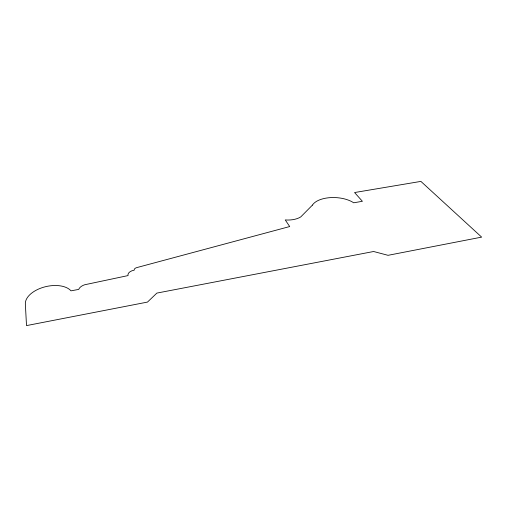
<?xml version="1.0" encoding="UTF-8"?>
<svg xmlns="http://www.w3.org/2000/svg" width="507" height="507" viewBox="0 0 507 507"><rect width="100%" height="100%" fill="white"/><g stroke="black" fill="none" stroke-linecap="round" stroke-linejoin="round"><path stroke-width="0.76" d="M312.439 205.107L300.765 216.901A16.75 8.549 0.9 0 1 285.251 219.937L289.7 226.547L136.782 267.601A3.701 2.085 -7.5 0 0 134.247 270.155A7.288 4.138 -7.8 0 0 128.056 275.58L84.631 284.776A9.284 5.273 -10.7 0 0 78.718 289.408L70.993 290.841A24.279 13.638 -12.8 0 0 43.862 287.139A24.279 13.638 -12.8 0 0 25.35 303.927L26.51 325.602L147.467 302.09L156.872 293.09L373.615 251.504L388.045 255.319L481.65 237.124L420.892 181.398L354.57 192.54L362.397 201.298L353.702 202.794A23.816 11.984 3.1 0 0 330.71 197.603A23.816 11.984 3.1 0 0 312.439 205.107"/></g></svg>
